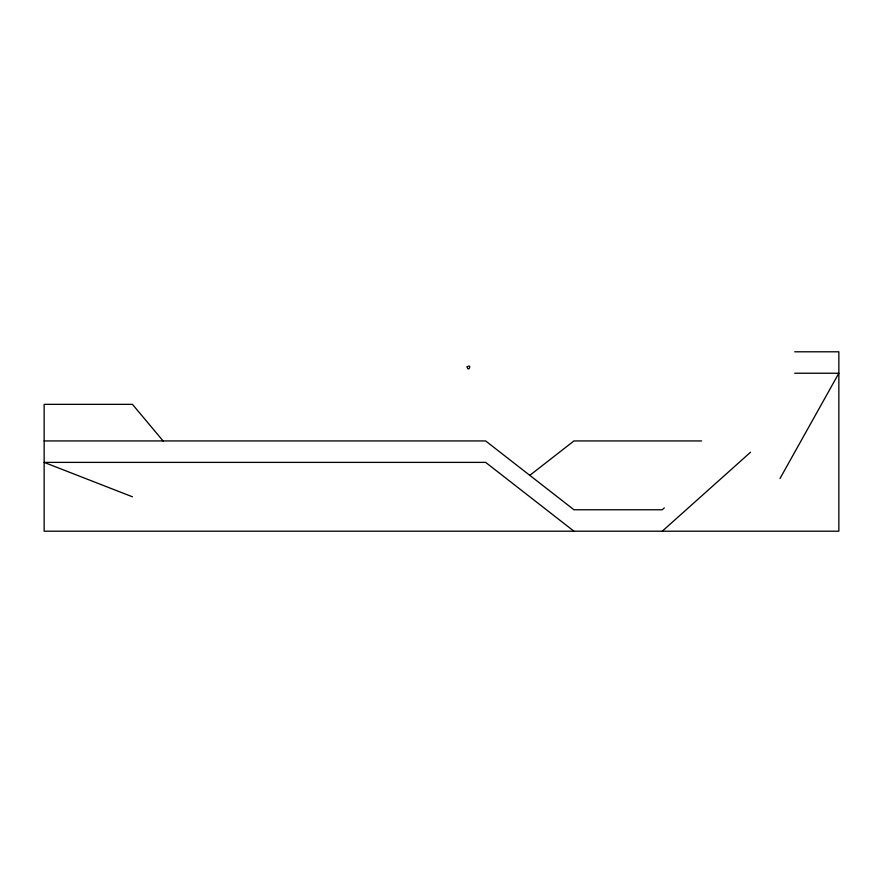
<?xml version="1.0" encoding="UTF-8"?>
<svg xmlns="http://www.w3.org/2000/svg" width="883" height="883" viewBox="0 0 883 883"><rect width="100%" height="100%" fill="white"/><g stroke="black" fill="none" stroke-linecap="round" stroke-linejoin="round"><path stroke-width="1.32" d="M779.987 478.553L838.85 373.233L794.7 373.233M664.303 507.924L662.25 509.767L573.95 509.767L485.65 440.937L44.15 440.937M662.25 531.202L750.55 452.217M529.8 475.352L573.95 440.937L701.643 440.937M794.7 351.798L838.85 351.798L838.85 531.202L44.15 531.202L44.15 404.348L132.45 404.348L163.355 441.246M132.45 496.798L44.15 462.383L485.65 462.383L573.95 531.202M467.151 366.842C468.288 373.067 472.35 363.244 467.151 366.842"/></g></svg>
